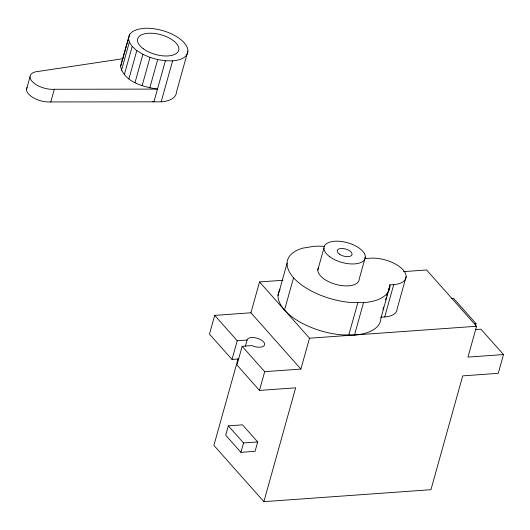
<?xml version="1.0" encoding="UTF-8"?>
<svg xmlns="http://www.w3.org/2000/svg" width="530" height="530" viewBox="0 0 530 530"><rect width="100%" height="100%" fill="white"/><g stroke="black" fill="none" stroke-linecap="round" stroke-linejoin="round"><path stroke-width="0.79" d="M26.5 89.424L30.031 76.764M50.774 101.945L54.312 89.285L157.489 89.093C143.762 87.026 123.98 82.051 120.555 66.396L129.598 34.417L132.685 31.449L137.508 29.375L143.736 28.342A30.581 14.681 15.6 0 1 184.148 42.731A30.581 14.681 15.6 0 1 172.608 60.844L161.166 101.826L50.774 101.945A16.814 8.076 15.6 0 1 32.681 97.374A16.814 8.076 15.6 0 1 27.123 87.41M129.598 34.417L120.555 66.396M121.443 70.503L129.346 42.181L128.465 38.074M124.292 74.77L132.202 46.455L129.346 42.181M128.916 78.917L136.82 50.595L132.202 46.455M134.991 82.647L142.895 54.332L136.82 50.595M142.106 85.721L150.016 57.399L142.895 54.332M149.778 87.914L157.688 59.598L165.393 60.771L172.608 60.844M165.393 60.771L153.952 101.753L152.415 101.515M187.885 51.112L176.444 92.087A30.581 14.681 15.6 0 1 161.166 101.826M250.915 312.786L259.528 281.94L309.513 338.219L300.894 369.072L250.915 312.786L214.71 315.377L209.476 334.132L232.027 359.426L238.599 358.956M232.027 359.426L237.241 340.75L214.71 315.377M238.122 358.605L213.895 445.379L263.88 501.658L430.936 489.7L462.723 375.869L498.266 373.325L503.5 354.57L480.968 329.196L475.218 329.614M245.363 346.269L247.318 339.339A9.103 4.372 15.6 0 1 258.249 338.557A9.103 4.372 15.6 0 1 264.331 345.394A9.103 4.372 15.6 0 1 253.393 346.183L252.028 345.587L242.164 346.295L236.95 364.971L259.462 390.418L295.66 387.827L263.88 501.658M228.331 425.848L225.714 435.223L240.911 452.328L255.069 451.315L257.686 441.94L242.495 424.828L228.331 425.848L243.528 442.954L257.686 441.94M278.045 295.581L287.081 263.224M240.911 452.328L243.528 442.954M259.462 390.418L264.695 371.662L242.164 346.295M284.517 310.083L293.554 277.733A52.94 25.427 15.6 0 1 302.743 248.159L313.528 246.37A52.94 25.427 15.6 0 1 324.406 246.37M317.815 269.969L323.943 248.027M365.356 257.11L359.227 279.052A21.313 10.236 15.6 0 1 335.483 284.285A21.313 10.236 15.6 0 1 318.61 267.418M357.849 302.597L348.813 334.947L349.204 335.384M280.019 289.241A52.94 25.427 15.6 0 0 341.989 334.88L354.484 335.006L363.514 302.65A52.94 25.427 15.6 0 0 389.961 285.796L389.762 284.868L393.744 284.584A24.804 11.912 15.6 0 0 403.098 269.889A24.804 11.912 15.6 0 0 370.318 258.209L366.343 258.494L364.971 257.653M382.932 309.328L383.594 306.963M385.575 299.861L386.238 297.489M386.681 295.912L387.337 293.547M388.218 290.387L388.881 288.022M389.325 286.445L389.762 284.868M389.961 285.796L380.931 318.146A52.94 25.427 15.6 0 1 354.484 335.006M380.732 317.218L384.707 316.933L393.744 284.584M406.132 276.68L397.102 309.03A24.804 11.912 15.6 0 1 384.707 316.933M475.397 325.976L476.046 323.651L453.514 298.284L451.09 298.456M403.489 271.632L426.584 269.975L476.569 326.261L467.957 357.114L503.5 354.57M123.093 58.671L38.438 71.411A16.814 8.076 15.6 0 0 32.091 81.368A16.814 8.076 15.6 0 0 54.312 89.285M259.528 281.94L283.013 280.257M237.241 340.75L247.099 340.041M474.403 323.77L476.046 323.651M309.513 338.219L476.569 326.261M264.695 371.662L300.894 369.072M363.514 302.65L351.026 302.524A52.94 25.427 15.6 0 1 293.554 277.733M150.016 57.399L157.688 59.598M329.766 256.752A21.313 10.236 15.6 0 0 364.56 259.66A21.313 10.236 15.6 0 0 339.617 241.289A21.313 10.236 15.6 0 0 329.766 256.752M339.299 254.075A7.659 3.677 15.6 0 0 351.801 255.115A7.659 3.677 15.6 0 0 342.837 248.517A7.659 3.677 15.6 0 0 339.299 254.075M143.292 48.773A21.313 10.236 15.6 0 0 178.087 51.688A21.313 10.236 15.6 0 0 153.143 33.317A21.313 10.236 15.6 0 0 143.292 48.773"/></g></svg>
